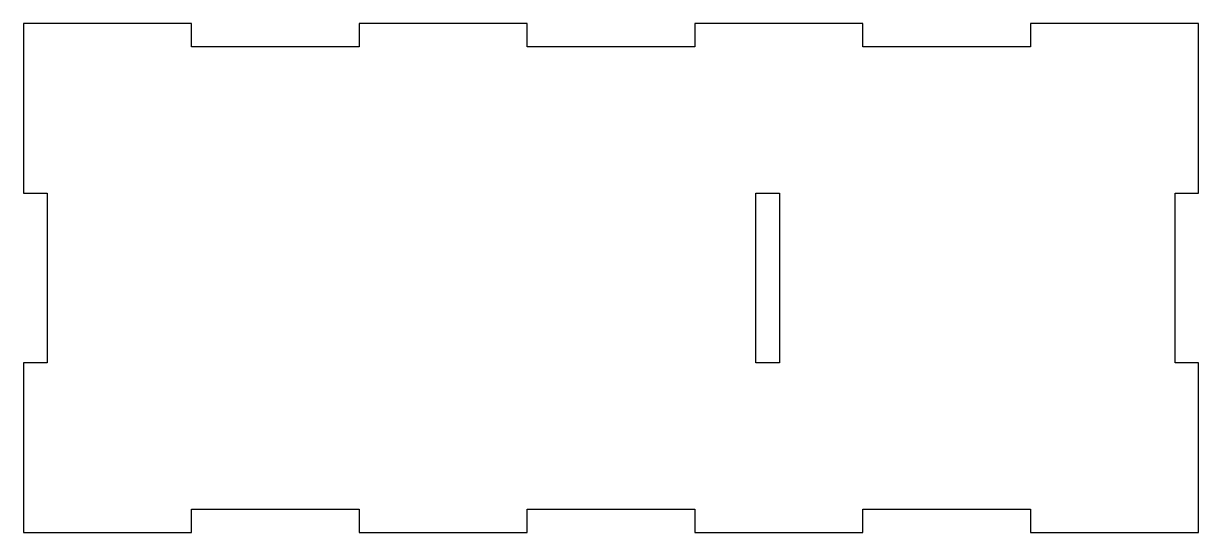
# Model space of a CAD drawing. Header units: millimetres. Extents: x 0 to 150, y -65 to 0.
import ezdxf

# ---------------------------------------------------------------- set-up
doc = ezdxf.new("R2010")
doc.units = ezdxf.units.MM
doc.layers.get('0').update_dxf_attribs({"linetype": 'CONTINUOUS'})

msp = doc.modelspace()

# ---------------------------------------------------------------- linework, layer by layer
for points in [[(147, -21.67), (150, -21.67), (150, 0), (128.57, 0), (128.57, -3), (107.14, -3), (107.14, 0), (85.71, 0), (85.71, -3), (64.29, -3), (64.29, 0), (42.86, 0), (42.86, -3), (21.43, -3), (21.43, 0), (0, 0), (0, -21.67), (3, -21.67), (3, -43.33), (0, -43.33), (0, -65), (21.43, -65), (21.43, -62), (42.86, -62), (42.86, -65), (64.29, -65), (64.29, -62), (85.71, -62), (85.71, -65), (107.14, -65), (107.14, -62), (128.57, -62), (128.57, -65), (150, -65), (150, -43.33), (147, -43.33)], [(93.5, -21.67), (96.5, -21.67), (96.5, -43.33), (93.5, -43.33)]]:
    msp.add_lwpolyline(points, close=True)

doc.saveas('drawing.dxf')
